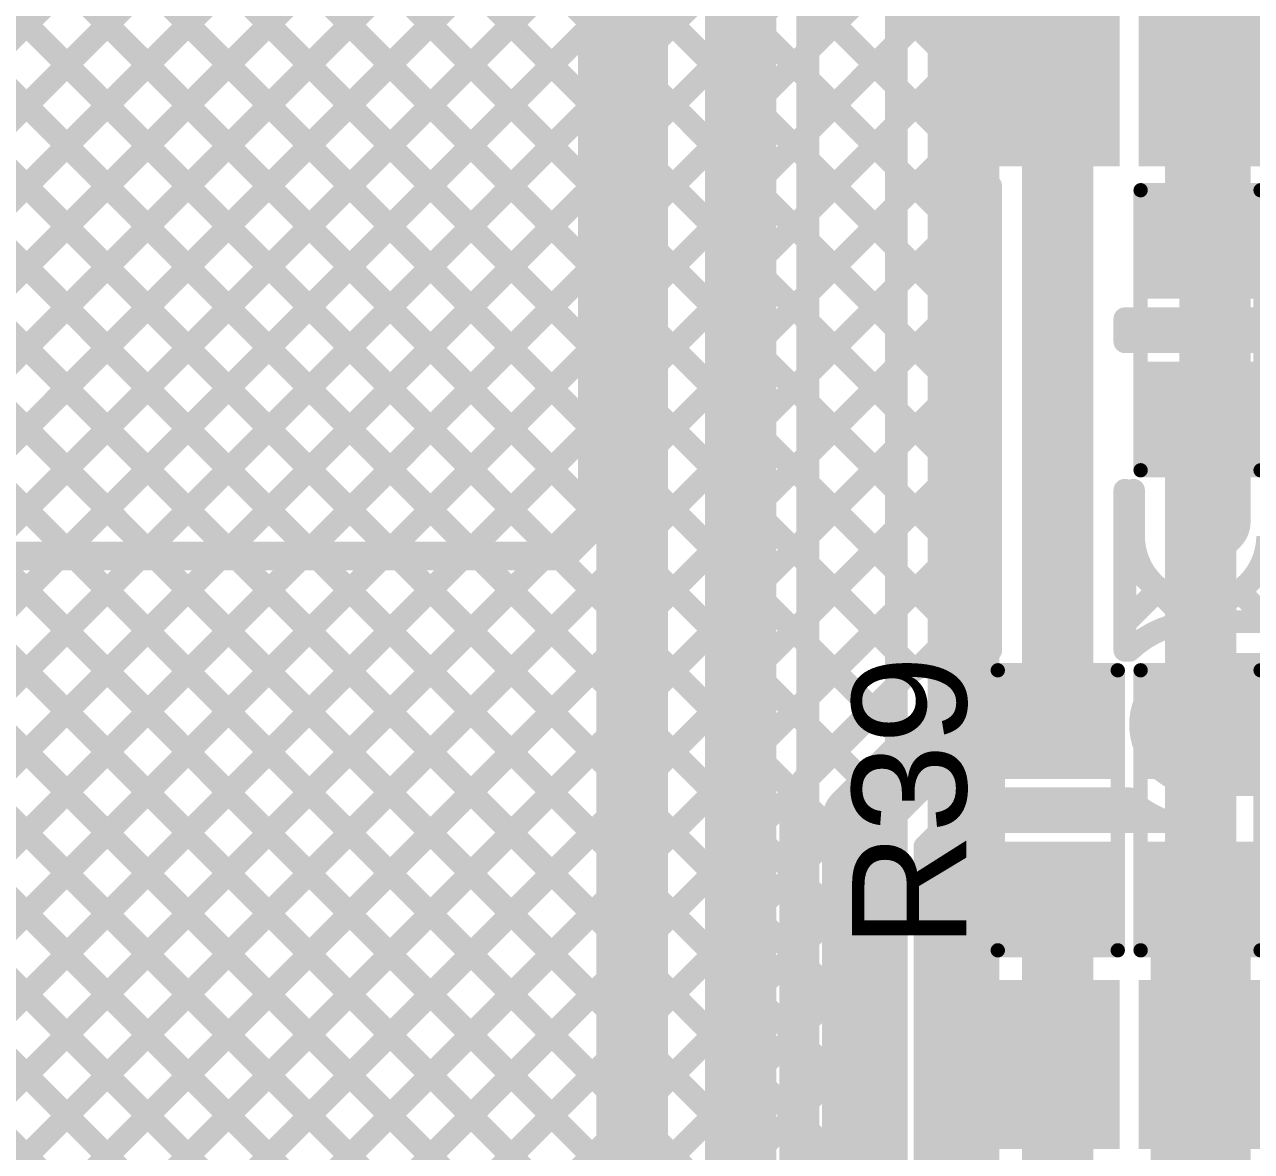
# Model space of a CAD drawing. Header units: millimetres. Extents: x 0 to 214, y 0 to 214.
# Drawn here: x 5.5903 to 6.0198, y 2.2096 to 2.604 of the extents above; entities that cross this region are included whole.
import ezdxf

# ---------------------------------------------------------------- set-up
doc = ezdxf.new("R2010")
doc.units = ezdxf.units.MM
doc.header["$MEASUREMENT"] = 0
for name, color, linetype in [('BottomLayer', 5, 'Continuous'), ('BottomSolder', 6, 'Continuous'), ('Mechanical1', 6, 'Continuous'), ('TopLayer', 1, 'Continuous'), ('TopOverlay', 2, 'Continuous'), ('TopPaste', 8, 'Continuous'), ('TopSolder', 216, 'Continuous'), ('ViaHoleLayer', 16, 'Continuous')]:
    doc.layers.add(name, color=color, linetype=linetype)
doc.styles.add('Arial', font='', dxfattribs={"height": 0.2})
doc.styles.get('Arial').set_extended_font_data('Arial')

# ---------------------------------------------------------------- blocks, each defined once
blk = doc.blocks.new('PS2801C_1_F3_A_23')
at = {"layer": 'TopLayer'}
for points in [[(-0.14961, 0.04272), (-0.09843, 0.04272), (-0.09843, 0.00728), (-0.14961, 0.00728)], [(0.09843, 0.04272), (0.14961, 0.04272), (0.14961, 0.00728), (0.09843, 0.00728)], [(-0.14961, -0.00728), (-0.09843, -0.00728), (-0.09843, -0.04272), (-0.14961, -0.04272)], [(0.09843, -0.00728), (0.14961, -0.00728), (0.14961, -0.04272), (0.09843, -0.04272)]]:
    blk.add_hatch(color=1, dxfattribs=at).paths.add_polyline_path(points)
at = {"layer": 'TopPaste'}
for points in [[(-0.14961, 0.04272), (-0.09843, 0.04272), (-0.09843, 0.00728), (-0.14961, 0.00728)], [(0.09843, 0.04272), (0.14961, 0.04272), (0.14961, 0.00728), (0.09843, 0.00728)], [(-0.14961, -0.00728), (-0.09843, -0.00728), (-0.09843, -0.04272), (-0.14961, -0.04272)], [(0.09843, -0.00728), (0.14961, -0.00728), (0.14961, -0.04272), (0.09843, -0.04272)]]:
    blk.add_hatch(color=8, dxfattribs=at).paths.add_polyline_path(points)
at = {"layer": 'TopSolder'}
for points in [[(-0.15361, 0.04672), (-0.09443, 0.04672), (-0.09443, 0.00328), (-0.15361, 0.00328)], [(0.09443, 0.04672), (0.15361, 0.04672), (0.15361, 0.00328), (0.09443, 0.00328)], [(-0.15361, -0.00328), (-0.09443, -0.00328), (-0.09443, -0.04672), (-0.15361, -0.04672)], [(0.09443, -0.00328), (0.15361, -0.00328), (0.15361, -0.04672), (0.09443, -0.04672)]]:
    blk.add_hatch(color=216, dxfattribs=at).paths.add_polyline_path(points)
at = {"layer": 'TopOverlay'}
for points, const_width in [([(-0.14002, 0.053, 1), (-0.14843, 0.053, 1)], 0.005), ([(-0.07547, 0.057, 1), (-0.07297, 0.057, 1)], 0.0025), ([(0.07753, 0.057, 1), (0.08003, 0.057, 1)], 0.0025), ([(-0.14968, 0.053, 1), (-0.14718, 0.053, 1)], 0.0025), ([(-0.14127, 0.053, 1), (-0.13877, 0.053, 1)], 0.0025), ([(-0.07547, -0.057, 1), (-0.07297, -0.057, 1)], 0.0025), ([(0.07753, -0.057, 1), (0.08003, -0.057, 1)], 0.0025)]:
    blk.add_lwpolyline(points, format="xyb", close=True, dxfattribs=dict(at, const_width=const_width))
at = {"layer": 'TopOverlay', "const_width": 0.005}
for points in [[(0.07878, 0.057), (-0.07422, 0.057)], [(0.07878, -0.057), (-0.07422, -0.057)]]:
    blk.add_lwpolyline(points, dxfattribs=at)
blk = doc.blocks.new('PS2801C_1_F3_A_113')
at = {"layer": 'TopLayer'}
for points in [[(-0.14961, 0.04272), (-0.09843, 0.04272), (-0.09843, 0.00728), (-0.14961, 0.00728)], [(0.09843, 0.04272), (0.14961, 0.04272), (0.14961, 0.00728), (0.09843, 0.00728)], [(-0.14961, -0.00728), (-0.09843, -0.00728), (-0.09843, -0.04272), (-0.14961, -0.04272)], [(0.09843, -0.00728), (0.14961, -0.00728), (0.14961, -0.04272), (0.09843, -0.04272)]]:
    blk.add_hatch(color=1, dxfattribs=at).paths.add_polyline_path(points)
at = {"layer": 'TopPaste'}
for points in [[(-0.14961, 0.04272), (-0.09843, 0.04272), (-0.09843, 0.00728), (-0.14961, 0.00728)], [(0.09843, 0.04272), (0.14961, 0.04272), (0.14961, 0.00728), (0.09843, 0.00728)], [(-0.14961, -0.00728), (-0.09843, -0.00728), (-0.09843, -0.04272), (-0.14961, -0.04272)], [(0.09843, -0.00728), (0.14961, -0.00728), (0.14961, -0.04272), (0.09843, -0.04272)]]:
    blk.add_hatch(color=8, dxfattribs=at).paths.add_polyline_path(points)
at = {"layer": 'TopSolder'}
for points in [[(-0.15361, 0.04672), (-0.09443, 0.04672), (-0.09443, 0.00328), (-0.15361, 0.00328)], [(0.09443, 0.04672), (0.15361, 0.04672), (0.15361, 0.00328), (0.09443, 0.00328)], [(-0.15361, -0.00328), (-0.09443, -0.00328), (-0.09443, -0.04672), (-0.15361, -0.04672)], [(0.09443, -0.00328), (0.15361, -0.00328), (0.15361, -0.04672), (0.09443, -0.04672)]]:
    blk.add_hatch(color=216, dxfattribs=at).paths.add_polyline_path(points)
at = {"layer": 'TopOverlay'}
for points, const_width in [([(-0.14002, 0.053, 1), (-0.14843, 0.053, 1)], 0.005), ([(-0.07547, 0.057, 1), (-0.07297, 0.057, 1)], 0.0025), ([(0.07753, 0.057, 1), (0.08003, 0.057, 1)], 0.0025), ([(-0.14968, 0.053, 1), (-0.14718, 0.053, 1)], 0.0025), ([(-0.14127, 0.053, 1), (-0.13877, 0.053, 1)], 0.0025), ([(-0.07547, -0.057, 1), (-0.07297, -0.057, 1)], 0.0025), ([(0.07753, -0.057, 1), (0.08003, -0.057, 1)], 0.0025)]:
    blk.add_lwpolyline(points, format="xyb", close=True, dxfattribs=dict(at, const_width=const_width))
at = {"layer": 'TopOverlay', "const_width": 0.005}
for points in [[(0.07878, 0.057), (-0.07422, 0.057)], [(0.07878, -0.057), (-0.07422, -0.057)]]:
    blk.add_lwpolyline(points, dxfattribs=at)
blk = doc.blocks.new('RES_0603_152')
at = {"layer": 'TopLayer'}
for points in [[(-0.015, 0.0175), (-0.015, -0.0175), (-0.045, -0.0175), (-0.045, 0.0175)], [(0.045, 0.0175), (0.045, -0.0175), (0.015, -0.0175), (0.015, 0.0175)]]:
    blk.add_hatch(color=1, dxfattribs=at).paths.add_polyline_path(points)
at = {"layer": 'TopPaste'}
for points in [[(-0.015, 0.0175), (-0.015, -0.0175), (-0.045, -0.0175), (-0.045, 0.0175)], [(0.045, 0.0175), (0.045, -0.0175), (0.015, -0.0175), (0.015, 0.0175)]]:
    blk.add_hatch(color=8, dxfattribs=at).paths.add_polyline_path(points)
at = {"layer": 'TopSolder'}
for points in [[(-0.011, 0.0215), (-0.011, -0.0215), (-0.049, -0.0215), (-0.049, 0.0215)], [(0.049, 0.0215), (0.049, -0.0215), (0.011, -0.0215), (0.011, 0.0215)]]:
    blk.add_hatch(color=216, dxfattribs=at).paths.add_polyline_path(points)
at = {"layer": 'TopOverlay', "const_width": 0.005}
for points in [[(0.049, 0.021), (-0.049, 0.021)], [(-0.049, -0.021), (-0.049, 0.021)], [(0.049, -0.021), (0.049, 0.021)], [(0.049, -0.021), (-0.049, -0.021)]]:
    blk.add_lwpolyline(points, dxfattribs=at)
at = {"layer": 'TopOverlay', "const_width": 0.0025}
for points in [[(-0.05025, 0.021, 1), (-0.04775, 0.021, 1)], [(-0.05025, 0.021, 1), (-0.04775, 0.021, 1)], [(0.04775, 0.021, 1), (0.05025, 0.021, 1)], [(0.04775, 0.021, 1), (0.05025, 0.021, 1)], [(-0.05025, -0.021, 1), (-0.04775, -0.021, 1)], [(-0.05025, -0.021, 1), (-0.04775, -0.021, 1)], [(0.04775, -0.021, 1), (0.05025, -0.021, 1)], [(0.04775, -0.021, 1), (0.05025, -0.021, 1)]]:
    blk.add_lwpolyline(points, format="xyb", close=True, dxfattribs=at)
blk = doc.blocks.new('RES_0603_216')
at = {"layer": 'TopLayer'}
for points in [[(-0.015, 0.0175), (-0.015, -0.0175), (-0.045, -0.0175), (-0.045, 0.0175)], [(0.045, 0.0175), (0.045, -0.0175), (0.015, -0.0175), (0.015, 0.0175)]]:
    blk.add_hatch(color=1, dxfattribs=at).paths.add_polyline_path(points)
at = {"layer": 'TopPaste'}
for points in [[(-0.015, 0.0175), (-0.015, -0.0175), (-0.045, -0.0175), (-0.045, 0.0175)], [(0.045, 0.0175), (0.045, -0.0175), (0.015, -0.0175), (0.015, 0.0175)]]:
    blk.add_hatch(color=8, dxfattribs=at).paths.add_polyline_path(points)
at = {"layer": 'TopSolder'}
for points in [[(-0.011, 0.0215), (-0.011, -0.0215), (-0.049, -0.0215), (-0.049, 0.0215)], [(0.049, 0.0215), (0.049, -0.0215), (0.011, -0.0215), (0.011, 0.0215)]]:
    blk.add_hatch(color=216, dxfattribs=at).paths.add_polyline_path(points)
at = {"layer": 'TopOverlay', "const_width": 0.005}
for points in [[(-0.049, 0.021), (-0.049, -0.021)], [(-0.049, 0.021), (0.049, 0.021)], [(0.049, 0.021), (0.049, -0.021)], [(-0.049, -0.021), (0.049, -0.021)]]:
    blk.add_lwpolyline(points, dxfattribs=at)
at = {"layer": 'TopOverlay', "const_width": 0.0025}
for points in [[(-0.05025, 0.021, 1), (-0.04775, 0.021, 1)], [(-0.05025, 0.021, 1), (-0.04775, 0.021, 1)], [(0.04775, 0.021, 1), (0.05025, 0.021, 1)], [(0.04775, 0.021, 1), (0.05025, 0.021, 1)], [(-0.05025, -0.021, 1), (-0.04775, -0.021, 1)], [(-0.05025, -0.021, 1), (-0.04775, -0.021, 1)], [(0.04775, -0.021, 1), (0.05025, -0.021, 1)], [(0.04775, -0.021, 1), (0.05025, -0.021, 1)]]:
    blk.add_lwpolyline(points, format="xyb", close=True, dxfattribs=at)
blk = doc.blocks.new('RES_0603_217')
at = {"layer": 'TopLayer'}
for points in [[(-0.015, 0.0175), (-0.015, -0.0175), (-0.045, -0.0175), (-0.045, 0.0175)], [(0.045, 0.0175), (0.045, -0.0175), (0.015, -0.0175), (0.015, 0.0175)]]:
    blk.add_hatch(color=1, dxfattribs=at).paths.add_polyline_path(points)
at = {"layer": 'TopPaste'}
for points in [[(-0.015, 0.0175), (-0.015, -0.0175), (-0.045, -0.0175), (-0.045, 0.0175)], [(0.045, 0.0175), (0.045, -0.0175), (0.015, -0.0175), (0.015, 0.0175)]]:
    blk.add_hatch(color=8, dxfattribs=at).paths.add_polyline_path(points)
at = {"layer": 'TopSolder'}
for points in [[(-0.011, 0.0215), (-0.011, -0.0215), (-0.049, -0.0215), (-0.049, 0.0215)], [(0.049, 0.0215), (0.049, -0.0215), (0.011, -0.0215), (0.011, 0.0215)]]:
    blk.add_hatch(color=216, dxfattribs=at).paths.add_polyline_path(points)
at = {"layer": 'TopOverlay', "const_width": 0.005}
for points in [[(-0.049, 0.021), (-0.049, -0.021)], [(-0.049, 0.021), (0.049, 0.021)], [(0.049, 0.021), (0.049, -0.021)], [(-0.049, -0.021), (0.049, -0.021)]]:
    blk.add_lwpolyline(points, dxfattribs=at)
at = {"layer": 'TopOverlay', "const_width": 0.0025}
for points in [[(-0.05025, 0.021, 1), (-0.04775, 0.021, 1)], [(-0.05025, 0.021, 1), (-0.04775, 0.021, 1)], [(0.04775, 0.021, 1), (0.05025, 0.021, 1)], [(0.04775, 0.021, 1), (0.05025, 0.021, 1)], [(-0.05025, -0.021, 1), (-0.04775, -0.021, 1)], [(-0.05025, -0.021, 1), (-0.04775, -0.021, 1)], [(0.04775, -0.021, 1), (0.05025, -0.021, 1)], [(0.04775, -0.021, 1), (0.05025, -0.021, 1)]]:
    blk.add_lwpolyline(points, format="xyb", close=True, dxfattribs=at)

msp = doc.modelspace()

# ---------------------------------------------------------------- hatches: boundary and pattern name
at = {"layer": 'BottomLayer'}
h = msp.add_hatch(color=5, dxfattribs=at)
edge = h.paths.add_edge_path()
edge.add_arc((6.002, 2.425), 0.01181, 0, 360)
at = {"layer": 'BottomSolder'}
h = msp.add_hatch(color=6, dxfattribs=at)
edge = h.paths.add_edge_path()
edge.add_arc((6.002, 2.425), 0.00991, 0, 360)
at = {"layer": 'TopLayer'}
h = msp.add_hatch(color=1, dxfattribs=at)
edge = h.paths.add_edge_path()
edge.add_arc((6.002, 2.425), 0.01181, 0, 360)
at = {"layer": 'TopSolder'}
h = msp.add_hatch(color=216, dxfattribs=at)
edge = h.paths.add_edge_path()
edge.add_arc((6.002, 2.425), 0.00991, 0, 360)
at = {"layer": 'ViaHoleLayer'}
h = msp.add_hatch(color=16, dxfattribs=at)
edge = h.paths.add_edge_path()
edge.add_arc((6.002, 2.425), 0.00591, 0, 360)

# ---------------------------------------------------------------- linework, layer by layer
at = {"layer": 'BottomLayer'}
for points, const_width in [([(6.007, 2.43), (6.007, 3.11)], 0.025), ([(5.841, 1.559), (5.841, 2.643)], 0.025), ([(5.8645, 2.14397), (5.8645, 2.64227)], 0.008), ([(5.803, 0.915), (5.803, 2.628)], 0.025), ([(5.919, 2.163), (5.919, 2.621)], 0.025), ([(5.8645, 2.59466), (5.8883, 2.61846)], 0.008), ([(5.8645, 2.61331), (5.8955, 2.58231)], 0.008), ([(5.8955, 2.163), (5.8955, 2.61127)], 0.008), ([(5.8645, 2.56638), (5.8955, 2.59738)], 0.008), ([(5.8645, 2.58502), (5.8955, 2.55402)], 0.008), ([(5.8645, 2.5381), (5.8955, 2.5691)], 0.008), ([(5.8645, 2.55674), (5.8955, 2.52574)], 0.008), ([(5.8645, 2.50981), (5.8955, 2.54081)], 0.008), ([(5.8645, 2.52845), (5.8955, 2.49745)], 0.008), ([(5.8645, 2.48153), (5.8955, 2.51253)], 0.008), ([(5.8645, 2.50017), (5.8955, 2.46917)], 0.008), ([(5.8645, 2.45324), (5.8955, 2.48424)], 0.008), ([(5.8645, 2.47189), (5.8955, 2.44089)], 0.008), ([(5.8645, 2.42496), (5.8955, 2.45596)], 0.008), ([(5.8645, 2.4436), (5.8955, 2.4126)], 0.008), ([(6.002, 2.425), (6.007, 2.43)], 0.025), ([(6.002, 1.84), (6.002, 2.425)], 0.025), ([(5.8645, 2.39667), (5.8955, 2.42767)], 0.008), ([(5.8645, 2.41532), (5.8955, 2.38432)], 0.008), ([(5.8645, 2.36839), (5.8955, 2.39939)], 0.008), ([(5.8645, 2.38703), (5.8955, 2.35603)], 0.008), ([(5.8645, 2.3401), (5.8955, 2.37111)], 0.008), ([(5.8645, 2.35875), (5.8955, 2.32775)], 0.008), ([(5.8645, 2.31182), (5.8955, 2.34282)], 0.008), ([(5.8645, 2.33046), (5.8955, 2.29946)], 0.008), ([(5.8645, 2.28354), (5.8955, 2.31454)], 0.008), ([(5.8645, 2.30218), (5.8955, 2.27118)], 0.008), ([(5.8645, 2.25525), (5.8955, 2.28625)], 0.008), ([(5.8645, 2.2739), (5.8955, 2.2429)], 0.008), ([(5.8645, 2.22697), (5.8955, 2.25797)], 0.008), ([(5.8645, 2.24561), (5.8955, 2.21461)], 0.008), ([(5.8645, 2.19868), (5.8955, 2.22968)], 0.008), ([(5.8645, 2.21733), (5.8955, 2.18633)], 0.008)]:
    msp.add_lwpolyline(points, dxfattribs=dict(at, const_width=const_width))
for points, const_width in [([(5.8625, 2.59466, 1), (5.8665, 2.59466, 1)], 0.004), ([(5.8935, 2.59738, 1), (5.8975, 2.59738, 1)], 0.004), ([(5.8625, 2.58502, 1), (5.8665, 2.58502, 1)], 0.004), ([(5.8935, 2.58231, 1), (5.8975, 2.58231, 1)], 0.004), ([(5.8935, 2.5691, 1), (5.8975, 2.5691, 1)], 0.004), ([(5.8625, 2.56638, 1), (5.8665, 2.56638, 1)], 0.004), ([(5.8625, 2.55674, 1), (5.8665, 2.55674, 1)], 0.004), ([(5.8935, 2.55402, 1), (5.8975, 2.55402, 1)], 0.004), ([(5.8935, 2.54081, 1), (5.8975, 2.54081, 1)], 0.004), ([(5.8625, 2.5381, 1), (5.8665, 2.5381, 1)], 0.004), ([(5.8625, 2.52845, 1), (5.8665, 2.52845, 1)], 0.004), ([(5.8935, 2.52574, 1), (5.8975, 2.52574, 1)], 0.004), ([(5.8625, 2.50981, 1), (5.8665, 2.50981, 1)], 0.004), ([(5.8935, 2.51253, 1), (5.8975, 2.51253, 1)], 0.004), ([(5.8625, 2.50017, 1), (5.8665, 2.50017, 1)], 0.004), ([(5.8935, 2.49745, 1), (5.8975, 2.49745, 1)], 0.004), ([(5.8935, 2.48424, 1), (5.8975, 2.48424, 1)], 0.004), ([(5.8625, 2.48153, 1), (5.8665, 2.48153, 1)], 0.004), ([(5.8625, 2.47189, 1), (5.8665, 2.47189, 1)], 0.004), ([(5.8935, 2.46917, 1), (5.8975, 2.46917, 1)], 0.004), ([(5.8625, 2.45324, 1), (5.8665, 2.45324, 1)], 0.004), ([(5.8935, 2.45596, 1), (5.8975, 2.45596, 1)], 0.004), ([(5.8625, 2.4436, 1), (5.8665, 2.4436, 1)], 0.004), ([(5.8935, 2.44089, 1), (5.8975, 2.44089, 1)], 0.004), ([(6.00075, 2.43, 1), (6.01325, 2.43, 1)], 0.0125), ([(6.00075, 2.43, 1), (6.01325, 2.43, 1)], 0.0125), ([(5.99575, 2.425, 1), (6.00825, 2.425, 1)], 0.0125), ([(5.99575, 2.425, 1), (6.00825, 2.425, 1)], 0.0125), ([(5.8935, 2.42767, 1), (5.8975, 2.42767, 1)], 0.004), ([(5.8625, 2.42496, 1), (5.8665, 2.42496, 1)], 0.004), ([(5.8625, 2.41532, 1), (5.8665, 2.41532, 1)], 0.004), ([(5.8935, 2.4126, 1), (5.8975, 2.4126, 1)], 0.004), ([(5.8935, 2.39939, 1), (5.8975, 2.39939, 1)], 0.004), ([(5.8625, 2.39667, 1), (5.8665, 2.39667, 1)], 0.004), ([(5.8625, 2.38703, 1), (5.8665, 2.38703, 1)], 0.004), ([(5.8935, 2.38432, 1), (5.8975, 2.38432, 1)], 0.004), ([(5.8625, 2.36839, 1), (5.8665, 2.36839, 1)], 0.004), ([(5.8935, 2.37111, 1), (5.8975, 2.37111, 1)], 0.004), ([(5.8625, 2.35875, 1), (5.8665, 2.35875, 1)], 0.004), ([(5.8935, 2.35603, 1), (5.8975, 2.35603, 1)], 0.004), ([(5.8935, 2.34282, 1), (5.8975, 2.34282, 1)], 0.004), ([(5.8625, 2.3401, 1), (5.8665, 2.3401, 1)], 0.004), ([(5.8625, 2.33046, 1), (5.8665, 2.33046, 1)], 0.004), ([(5.8935, 2.32775, 1), (5.8975, 2.32775, 1)], 0.004), ([(5.8625, 2.31182, 1), (5.8665, 2.31182, 1)], 0.004), ([(5.8935, 2.31454, 1), (5.8975, 2.31454, 1)], 0.004), ([(5.8625, 2.30218, 1), (5.8665, 2.30218, 1)], 0.004), ([(5.8935, 2.29946, 1), (5.8975, 2.29946, 1)], 0.004), ([(5.8935, 2.28625, 1), (5.8975, 2.28625, 1)], 0.004), ([(5.8625, 2.28354, 1), (5.8665, 2.28354, 1)], 0.004), ([(5.8625, 2.2739, 1), (5.8665, 2.2739, 1)], 0.004), ([(5.8935, 2.27118, 1), (5.8975, 2.27118, 1)], 0.004), ([(5.8935, 2.25797, 1), (5.8975, 2.25797, 1)], 0.004), ([(5.8625, 2.25525, 1), (5.8665, 2.25525, 1)], 0.004), ([(5.8625, 2.24561, 1), (5.8665, 2.24561, 1)], 0.004), ([(5.8935, 2.2429, 1), (5.8975, 2.2429, 1)], 0.004), ([(5.8935, 2.22968, 1), (5.8975, 2.22968, 1)], 0.004), ([(5.8625, 2.22697, 1), (5.8665, 2.22697, 1)], 0.004), ([(5.8625, 2.21733, 1), (5.8665, 2.21733, 1)], 0.004), ([(5.8935, 2.21461, 1), (5.8975, 2.21461, 1)], 0.004)]:
    msp.add_lwpolyline(points, format="xyb", close=True, dxfattribs=dict(at, const_width=const_width))
at = {"layer": 'Mechanical1', "const_width": 0.01}
for points in [[(5.789, 2.428), (5.789, 3.6285)], [(5.779, 2.418), (5.789, 2.428)], [(5.209, 2.418), (5.779, 2.418)]]:
    msp.add_lwpolyline(points, dxfattribs=at)
at = {"layer": 'Mechanical1', "const_width": 0.005}
for points in [[(5.7865, 2.428, 1), (5.7915, 2.428, 1)], [(5.7865, 2.428, 1), (5.7915, 2.428, 1)], [(5.7765, 2.418, 1), (5.7815, 2.418, 1)], [(5.7765, 2.418, 1), (5.7815, 2.418, 1)]]:
    msp.add_lwpolyline(points, format="xyb", close=True, dxfattribs=at)
at = {"layer": 'TopLayer'}
for points, const_width in [([(5.28153, 2.97), (5.88715, 2.36438)], 0.008), ([(5.30982, 2.97), (5.90176, 2.37806)], 0.008), ([(5.3381, 2.97), (5.9235, 2.3846)], 0.008), ([(5.36639, 2.97), (5.9285, 2.40789)], 0.008), ([(5.39467, 2.97), (5.9285, 2.43617)], 0.008), ([(5.42295, 2.97), (5.9285, 2.46445)], 0.008), ([(5.45124, 2.97), (5.9285, 2.49274)], 0.008), ([(5.47952, 2.97), (5.9285, 2.52102)], 0.008), ([(5.50781, 2.97), (5.92328, 2.55452)], 0.008), ([(5.53609, 2.97), (5.92328, 2.58281)], 0.008), ([(5.30163, 2.92162), (5.87301, 2.35024)], 0.008), ([(5.30163, 2.89333), (5.8602, 2.33477)], 0.008), ([(5.30163, 2.31464), (5.8595, 2.87251)], 0.008), ([(5.30163, 2.86505), (5.8585, 2.30818)], 0.008), ([(5.30163, 2.28635), (5.8595, 2.84422)], 0.008), ([(5.30163, 2.83677), (5.8585, 2.2799)], 0.008), ([(5.30163, 2.25807), (5.8595, 2.81594)], 0.008), ([(5.30163, 2.80848), (5.8585, 2.25161)], 0.008), ([(5.30163, 2.22978), (5.8595, 2.78765)], 0.008), ([(5.30163, 2.7802), (5.8585, 2.22333)], 0.008), ([(5.30163, 2.2015), (5.8595, 2.75937)], 0.008), ([(5.30163, 2.75191), (5.8585, 2.19504)], 0.008), ([(5.30163, 2.17322), (5.8595, 2.73109)], 0.008), ([(5.30163, 2.72363), (5.8585, 2.16676)], 0.008), ([(5.30163, 2.14493), (5.86205, 2.70535)], 0.008), ([(5.30163, 2.69534), (5.8585, 2.13847)], 0.008), ([(5.30163, 2.11665), (5.87537, 2.69039)], 0.008), ([(5.30163, 2.08836), (5.88952, 2.67625)], 0.008), ([(6.002, 2.58398), (6.002, 2.672)], 0.025), ([(5.30163, 2.66706), (5.9285, 2.04019)], 0.008), ([(5.30163, 2.06008), (5.90366, 2.66211)], 0.008), ([(5.952, 2.58398), (5.952, 2.647)], 0.025), ([(5.30163, 2.03179), (5.9178, 2.64796)], 0.008), ([(5.30163, 2.63878), (5.92328, 2.01712)], 0.008), ([(5.30163, 2.00351), (5.9285, 2.63038)], 0.008), ([(5.92328, 2.54739), (5.92328, 2.62057)], 0.008), ([(5.30163, 2.61049), (5.92328, 1.98884)], 0.008), ([(6.02214, 2.41289), (6.21775, 2.6085)], 0.008), ([(5.30163, 1.97523), (5.92328, 2.59688)], 0.008), ([(5.952, 2.359), (5.952, 2.58398)], 0.025), ([(6.002, 2.526), (6.002, 2.58398)], 0.025), ([(5.30163, 2.58221), (5.92328, 1.96055)], 0.008), ([(5.30163, 1.94694), (5.92328, 2.56859)], 0.008), ([(5.30163, 2.55392), (5.9735, 1.88205)], 0.008), ([(5.92328, 2.54739), (5.9285, 2.54739)], 0.008), ([(5.9285, 2.385), (5.9285, 2.54739)], 0.008), ([(5.29865, 1.91568), (5.9285, 2.54553)], 0.008), ([(5.30163, 2.52564), (5.9735, 1.85377)], 0.008), ([(5.05526, 1.644), (5.9285, 2.51724)], 0.008), ([(5.9755, 2.501), (6.0305, 2.501)], 0.008), ([(5.9755, 2.493), (5.9755, 2.501)], 0.008), ([(5.97681, 2.501), (5.98481, 2.493)], 0.008), ([(5.98911, 2.493), (5.99711, 2.501)], 0.008), ([(6.00509, 2.501), (6.01309, 2.493)], 0.008), ([(6.01739, 2.493), (6.02539, 2.501)], 0.008), ([(5.30163, 2.49735), (5.99388, 1.80511)], 0.008), ([(5.9755, 2.493), (6.0305, 2.493)], 0.008), ([(5.2422, 1.80266), (5.9285, 2.48896)], 0.008), ([(6.002, 2.425), (6.002, 2.467)], 0.025), ([(5.27233, 1.8045), (5.9285, 2.46067)], 0.008), ([(5.9755, 2.385), (5.9755, 2.441)], 0.008), ([(5.9785, 2.425), (5.9785, 2.441)], 0.008), ([(5.30061, 1.8045), (5.9285, 2.43239)], 0.008), ([(5.9755, 2.42282), (5.9785, 2.42582)], 0.008), ([(5.9755, 2.41745), (5.99816, 2.39479)], 0.008), ([(5.9755, 2.39454), (5.98748, 2.40652)], 0.008), ([(6.01549, 2.40575), (6.02624, 2.395)], 0.008), ([(5.90334, 2.37894), (5.9285, 2.4041)], 0.008), ([(6.00425, 2.395), (6.01411, 2.40486)], 0.008), ([(6.002, 2.395), (6.25994, 2.395)], 0.008), ([(5.9755, 2.38917), (5.97845, 2.38622)], 0.008), ([(5.9235, 2.385), (5.9285, 2.385)], 0.008), ([(5.9235, 2.3815), (5.9235, 2.385)], 0.008), ([(5.914, 2.3815), (5.9235, 2.3815)], 0.008), ([(6.002, 2.359), (6.32733, 2.359)], 0.05), ([(5.8654, 2.34263), (5.89737, 2.3746)], 0.008), ([(5.882, 2.326), (5.914, 2.358)], 0.025), ([(5.914, 2.358), (5.952, 2.358)], 0.025), ([(5.3289, 1.8045), (5.86106, 2.33666)], 0.008), ([(5.882, 2.125), (5.882, 2.326)], 0.025), ([(5.9055, 2.31627), (5.9235, 2.33427)], 0.008), ([(5.9235, 2.333), (5.9735, 2.333)], 0.008), ([(5.93425, 2.325), (5.94225, 2.333)], 0.008), ([(5.94682, 2.333), (5.95482, 2.325)], 0.008), ([(5.96253, 2.325), (5.97053, 2.333)], 0.008), ([(5.9735, 2.333), (5.9771, 2.333)], 0.008), ([(5.9735, 2.333), (5.9771, 2.333)], 0.008), ([(5.9751, 2.333), (5.9831, 2.325)], 0.008), ([(5.92038, 2.33115), (5.92653, 2.325)], 0.008), ([(5.8585, 2.125), (5.8585, 2.326)], 0.008), ([(5.9235, 2.325), (5.9735, 2.325)], 0.008), ([(5.9235, 2.27661), (5.9235, 2.325)], 0.008), ([(5.9735, 2.325), (5.9805, 2.325)], 0.008), ([(5.9735, 2.325), (5.9805, 2.325)], 0.008), ([(5.9805, 2.325), (5.99017, 2.325)], 0.008), ([(5.9055, 2.18224), (5.9055, 2.31627)], 0.008), ([(5.90624, 2.31701), (5.9235, 2.29975)], 0.008), ([(5.9055, 2.29625), (5.9235, 2.31425)], 0.008), ([(6.002, 2.18533), (6.002, 2.29633)], 0.035), ([(5.35718, 1.8045), (5.8585, 2.30582)], 0.008), ([(5.952, 2.24002), (5.952, 2.298)], 0.025), ([(6.002, 2.24002), (6.002, 2.298)], 0.025), ([(5.9055, 2.28946), (5.92328, 2.27168)], 0.008), ([(5.9055, 2.26797), (5.9235, 2.28597)], 0.008), ([(5.38546, 1.8045), (5.8585, 2.27754)], 0.008), ([(5.92328, 2.20343), (5.92328, 2.27661)], 0.008), ([(5.9235, 2.273), (5.9235, 2.27661)], 0.008), ([(5.9055, 2.26118), (5.92328, 2.2434)], 0.008), ([(5.9055, 2.23968), (5.92328, 2.25747)], 0.008), ([(5.41375, 1.8045), (5.8585, 2.24925)], 0.008), ([(5.952, 2.187), (5.952, 2.24002)], 0.025), ([(5.9055, 2.2329), (5.92328, 2.21511)], 0.008), ([(5.9055, 2.2114), (5.92328, 2.22918)], 0.008), ([(5.44203, 1.8045), (5.8585, 2.22097)], 0.008)]:
    msp.add_lwpolyline(points, dxfattribs=dict(at, const_width=const_width))
for points, const_width in [([(5.92128, 2.59688, 1), (5.92528, 2.59688, 1)], 0.004), ([(5.94575, 2.58398, 1), (5.95825, 2.58398, 1)], 0.0125), ([(5.94575, 2.58398, 1), (5.95825, 2.58398, 1)], 0.0125), ([(5.99575, 2.58398, 1), (6.00825, 2.58398, 1)], 0.0125), ([(5.99575, 2.58398, 1), (6.00825, 2.58398, 1)], 0.0125), ([(5.92128, 2.58281, 1), (5.92528, 2.58281, 1)], 0.004), ([(5.92128, 2.56859, 1), (5.92528, 2.56859, 1)], 0.004), ([(5.92128, 2.55452, 1), (5.92528, 2.55452, 1)], 0.004), ([(5.92128, 2.54739, 1), (5.92528, 2.54739, 1)], 0.004), ([(5.92128, 2.54739, 1), (5.92528, 2.54739, 1)], 0.004), ([(5.9265, 2.54739, 1), (5.9305, 2.54739, 1)], 0.004), ([(5.9265, 2.54739, 1), (5.9305, 2.54739, 1)], 0.004), ([(5.9265, 2.54553, 1), (5.9305, 2.54553, 1)], 0.004), ([(5.99575, 2.526, 1), (6.00825, 2.526, 1)], 0.0125), ([(5.9265, 2.52102, 1), (5.9305, 2.52102, 1)], 0.004), ([(5.9265, 2.51724, 1), (5.9305, 2.51724, 1)], 0.004), ([(5.9735, 2.501, 1), (5.9775, 2.501, 1)], 0.004), ([(5.9735, 2.501, 1), (5.9775, 2.501, 1)], 0.004), ([(5.97481, 2.501, 1), (5.97881, 2.501, 1)], 0.004), ([(5.99511, 2.501, 1), (5.99911, 2.501, 1)], 0.004), ([(6.00309, 2.501, 1), (6.00709, 2.501, 1)], 0.004), ([(5.9265, 2.49274, 1), (5.9305, 2.49274, 1)], 0.004), ([(5.9735, 2.493, 1), (5.9775, 2.493, 1)], 0.004), ([(5.9735, 2.493, 1), (5.9775, 2.493, 1)], 0.004), ([(5.98281, 2.493, 1), (5.98681, 2.493, 1)], 0.004), ([(5.98711, 2.493, 1), (5.99111, 2.493, 1)], 0.004), ([(6.01109, 2.493, 1), (6.01509, 2.493, 1)], 0.004), ([(6.01539, 2.493, 1), (6.0194, 2.493, 1)], 0.004), ([(5.9265, 2.48896, 1), (5.9305, 2.48896, 1)], 0.004), ([(5.99575, 2.467, 1), (6.00825, 2.467, 1)], 0.0125), ([(5.9265, 2.46445, 1), (5.9305, 2.46445, 1)], 0.004), ([(5.9265, 2.46067, 1), (5.9305, 2.46067, 1)], 0.004), ([(5.9735, 2.441, 1), (5.9775, 2.441, 1)], 0.004), ([(5.9765, 2.441, 1), (5.9805, 2.441, 1)], 0.004), ([(5.9265, 2.43617, 1), (5.9305, 2.43617, 1)], 0.004), ([(5.9265, 2.43239, 1), (5.9305, 2.43239, 1)], 0.004), ([(5.99575, 2.425, 1), (6.00825, 2.425, 1)], 0.0125), ([(5.9735, 2.42282, 1), (5.9775, 2.42282, 1)], 0.004), ([(5.9765, 2.42582, 1), (5.9805, 2.42582, 1)], 0.004), ([(5.9765, 2.425, 1), (5.9805, 2.425, 1)], 0.004), ([(5.9765, 2.425, 1), (5.9805, 2.425, 1)], 0.004), ([(5.9735, 2.41745, 1), (5.9775, 2.41745, 1)], 0.004), ([(6.02014, 2.41289, 1), (6.02414, 2.41289, 1)], 0.004), ([(5.9265, 2.40789, 1), (5.9305, 2.40789, 1)], 0.004), ([(5.98548, 2.40652, 1), (5.98948, 2.40652, 1)], 0.004), ([(6.01349, 2.40575, 1), (6.01749, 2.40575, 1)], 0.004), ([(5.9265, 2.4041, 1), (5.9305, 2.4041, 1)], 0.004), ([(6.01211, 2.40486, 1), (6.01611, 2.40486, 1)], 0.004), ([(5.9735, 2.39454, 1), (5.9775, 2.39454, 1)], 0.004), ([(5.99616, 2.39479, 1), (6.00016, 2.39479, 1)], 0.004), ([(6, 2.395, 1), (6.004, 2.395, 1)], 0.004), ([(6, 2.395, 1), (6.004, 2.395, 1)], 0.004), ([(6.00225, 2.395, 1), (6.00625, 2.395, 1)], 0.004), ([(5.9735, 2.38917, 1), (5.9775, 2.38917, 1)], 0.004), ([(5.9215, 2.385, 1), (5.9255, 2.385, 1)], 0.004), ([(5.9215, 2.385, 1), (5.9255, 2.385, 1)], 0.004), ([(5.9215, 2.3846, 1), (5.9255, 2.3846, 1)], 0.004), ([(5.9265, 2.385, 1), (5.9305, 2.385, 1)], 0.004), ([(5.9265, 2.385, 1), (5.9305, 2.385, 1)], 0.004), ([(5.9735, 2.385, 1), (5.9775, 2.385, 1)], 0.004), ([(5.9751, 2.385, 1), (5.9791, 2.385, 1)], 0.004), ([(5.97645, 2.38622, 1), (5.98045, 2.38622, 1)], 0.004), ([(5.912, 2.3815, 1), (5.916, 2.3815, 1)], 0.004), ([(5.912, 2.3815, 1), (5.916, 2.3815, 1)], 0.004), ([(5.912, 2.3815, 1), (5.916, 2.3815, 1)], 0.004), ([(5.9215, 2.3815, 1), (5.9255, 2.3815, 1)], 0.004), ([(5.9215, 2.3815, 1), (5.9255, 2.3815, 1)], 0.004), ([(5.9895, 2.359, 1), (6.0145, 2.359, 1)], 0.025), ([(5.89976, 2.37806, 1), (5.90376, 2.37806, 1)], 0.004), ([(5.90134, 2.37894, 1), (5.90534, 2.37894, 1)], 0.004), ([(5.89537, 2.3746, 1), (5.89937, 2.3746, 1)], 0.004), ([(5.89537, 2.3746, 1), (5.89937, 2.3746, 1)], 0.004), ([(5.89538, 2.37462, 1), (5.89938, 2.37462, 1)], 0.004), ([(5.94575, 2.359, 1), (5.95825, 2.359, 1)], 0.0125), ([(5.88515, 2.36438, 1), (5.88915, 2.36438, 1)], 0.004), ([(5.90775, 2.358, 1), (5.92025, 2.358, 1)], 0.0125), ([(5.90775, 2.358, 1), (5.92025, 2.358, 1)], 0.0125), ([(5.94575, 2.358, 1), (5.95825, 2.358, 1)], 0.0125), ([(5.87101, 2.35024, 1), (5.87501, 2.35024, 1)], 0.004), ([(5.86338, 2.34262, 1), (5.86738, 2.34262, 1)], 0.004), ([(5.8634, 2.34263, 1), (5.8674, 2.34263, 1)], 0.004), ([(5.8634, 2.34263, 1), (5.8674, 2.34263, 1)], 0.004), ([(5.8582, 2.33477, 1), (5.8622, 2.33477, 1)], 0.004), ([(5.85906, 2.33666, 1), (5.86306, 2.33666, 1)], 0.004), ([(5.87575, 2.326, 1), (5.88825, 2.326, 1)], 0.0125), ([(5.87575, 2.326, 1), (5.88825, 2.326, 1)], 0.0125), ([(5.9215, 2.33427, 1), (5.9255, 2.33427, 1)], 0.004), ([(5.9215, 2.333, 1), (5.9255, 2.333, 1)], 0.004), ([(5.94025, 2.333, 1), (5.94425, 2.333, 1)], 0.004), ([(5.94482, 2.333, 1), (5.94882, 2.333, 1)], 0.004), ([(5.96853, 2.333, 1), (5.97253, 2.333, 1)], 0.004), ([(5.9715, 2.333, 1), (5.9755, 2.333, 1)], 0.004), ([(5.9715, 2.333, 1), (5.9755, 2.333, 1)], 0.004), ([(5.9715, 2.333, 1), (5.9755, 2.333, 1)], 0.004), ([(5.9731, 2.333, 1), (5.9771, 2.333, 1)], 0.004), ([(5.9751, 2.333, 1), (5.9791, 2.333, 1)], 0.004), ([(5.9751, 2.333, 1), (5.9791, 2.333, 1)], 0.004), ([(5.9751, 2.333, 1), (5.9791, 2.333, 1)], 0.004), ([(5.91838, 2.33115, 1), (5.92238, 2.33115, 1)], 0.004), ([(5.8565, 2.326, 1), (5.8605, 2.326, 1)], 0.004), ([(5.8565, 2.326, 1), (5.8605, 2.326, 1)], 0.004), ([(5.8565, 2.326, 1), (5.8605, 2.326, 1)], 0.004), ([(5.9215, 2.325, 1), (5.9255, 2.325, 1)], 0.004), ([(5.9215, 2.325, 1), (5.9255, 2.325, 1)], 0.004), ([(5.92453, 2.325, 1), (5.92853, 2.325, 1)], 0.004), ([(5.93225, 2.325, 1), (5.93625, 2.325, 1)], 0.004), ([(5.95282, 2.325, 1), (5.95682, 2.325, 1)], 0.004), ([(5.96053, 2.325, 1), (5.96453, 2.325, 1)], 0.004), ([(5.9715, 2.325, 1), (5.9755, 2.325, 1)], 0.004), ([(5.9715, 2.325, 1), (5.9755, 2.325, 1)], 0.004), ([(5.9715, 2.325, 1), (5.9755, 2.325, 1)], 0.004), ([(5.9785, 2.325, 1), (5.9825, 2.325, 1)], 0.004), ([(5.9785, 2.325, 1), (5.9825, 2.325, 1)], 0.004), ([(5.9785, 2.325, 1), (5.9825, 2.325, 1)], 0.004), ([(5.9811, 2.325, 1), (5.9851, 2.325, 1)], 0.004), ([(5.98817, 2.325, 1), (5.99217, 2.325, 1)], 0.004), ([(5.98817, 2.325, 1), (5.99217, 2.325, 1)], 0.004), ([(5.9035, 2.31627, 1), (5.9075, 2.31627, 1)], 0.004), ([(5.9035, 2.31627, 1), (5.9075, 2.31627, 1)], 0.004), ([(5.90424, 2.31701, 1), (5.90824, 2.31701, 1)], 0.004), ([(5.9215, 2.31425, 1), (5.9255, 2.31425, 1)], 0.004), ([(5.8565, 2.30818, 1), (5.8605, 2.30818, 1)], 0.004), ([(5.99325, 2.29633, 1), (6.01075, 2.29633, 1)], 0.0175), ([(5.8565, 2.30582, 1), (5.8605, 2.30582, 1)], 0.004), ([(5.94575, 2.298, 1), (5.95825, 2.298, 1)], 0.0125), ([(5.99575, 2.298, 1), (6.00825, 2.298, 1)], 0.0125), ([(5.9215, 2.29975, 1), (5.9255, 2.29975, 1)], 0.004), ([(5.9035, 2.29625, 1), (5.9075, 2.29625, 1)], 0.004), ([(5.9035, 2.28946, 1), (5.9075, 2.28946, 1)], 0.004), ([(5.9215, 2.28597, 1), (5.9255, 2.28597, 1)], 0.004), ([(5.8565, 2.2799, 1), (5.8605, 2.2799, 1)], 0.004), ([(5.8565, 2.27754, 1), (5.8605, 2.27754, 1)], 0.004), ([(5.92128, 2.27661, 1), (5.92528, 2.27661, 1)], 0.004), ([(5.9215, 2.27661, 1), (5.9255, 2.27661, 1)], 0.004), ([(5.9215, 2.27661, 1), (5.9255, 2.27661, 1)], 0.004), ([(5.9215, 2.273, 1), (5.9255, 2.273, 1)], 0.004), ([(5.92128, 2.27168, 1), (5.92528, 2.27168, 1)], 0.004), ([(5.9035, 2.26797, 1), (5.9075, 2.26797, 1)], 0.004), ([(5.9035, 2.26118, 1), (5.9075, 2.26118, 1)], 0.004), ([(5.92128, 2.25747, 1), (5.92528, 2.25747, 1)], 0.004), ([(5.8565, 2.25161, 1), (5.8605, 2.25161, 1)], 0.004), ([(5.8565, 2.24925, 1), (5.8605, 2.24925, 1)], 0.004), ([(5.94575, 2.24002, 1), (5.95825, 2.24002, 1)], 0.0125), ([(5.94575, 2.24002, 1), (5.95825, 2.24002, 1)], 0.0125), ([(5.99575, 2.24002, 1), (6.00825, 2.24002, 1)], 0.0125), ([(5.92128, 2.2434, 1), (5.92528, 2.2434, 1)], 0.004), ([(5.9035, 2.23968, 1), (5.9075, 2.23968, 1)], 0.004), ([(5.9035, 2.2329, 1), (5.9075, 2.2329, 1)], 0.004), ([(5.92128, 2.22918, 1), (5.92528, 2.22918, 1)], 0.004), ([(5.8565, 2.22333, 1), (5.8605, 2.22333, 1)], 0.004), ([(5.8565, 2.22097, 1), (5.8605, 2.22097, 1)], 0.004), ([(5.92128, 2.21511, 1), (5.92528, 2.21511, 1)], 0.004), ([(5.9035, 2.2114, 1), (5.9075, 2.2114, 1)], 0.004)]:
    msp.add_lwpolyline(points, format="xyb", close=True, dxfattribs=dict(at, const_width=const_width))
at = {"layer": 'TopLayer', "const_width": 0.008}
for points in [[(6.0255, 2.425, -1), (5.9785, 2.425)], [(5.9771, 2.385, -0.193302), (6.002, 2.395)], [(5.89737, 2.3746, -0.199188), (5.914, 2.3815)], [(5.89738, 2.37462, -0.198912), (5.914, 2.3815)], [(5.8585, 2.326, -0.199188), (5.8654, 2.34263)], [(5.8585, 2.326, -0.198912), (5.86538, 2.34262)], [(5.99017, 2.325, -0.107635), (5.9771, 2.333)]]:
    msp.add_lwpolyline(points, format="xyb", dxfattribs=at)

# ---------------------------------------------------------------- block references
for name, p, rotation in [('PS2801C_1_F3_A_113', (5.977, 2.708), 270), ('RES_0603_152', (6.002, 2.497), 270), ('RES_0603_216', (5.952, 2.329), 90), ('RES_0603_217', (6.002, 2.329), 90), ('PS2801C_1_F3_A_23', (5.977, 2.116), 270)]:
    msp.add_blockref(name, p, dxfattribs=dict(rotation=rotation))

# ---------------------------------------------------------------- texts
at = {"layer": 'TopOverlay', "style": 'Arial'}
msp.add_text('R39', height=0.04, rotation=90, dxfattribs=at).set_placement((5.91999, 2.28068))

doc.saveas('drawing.dxf')
